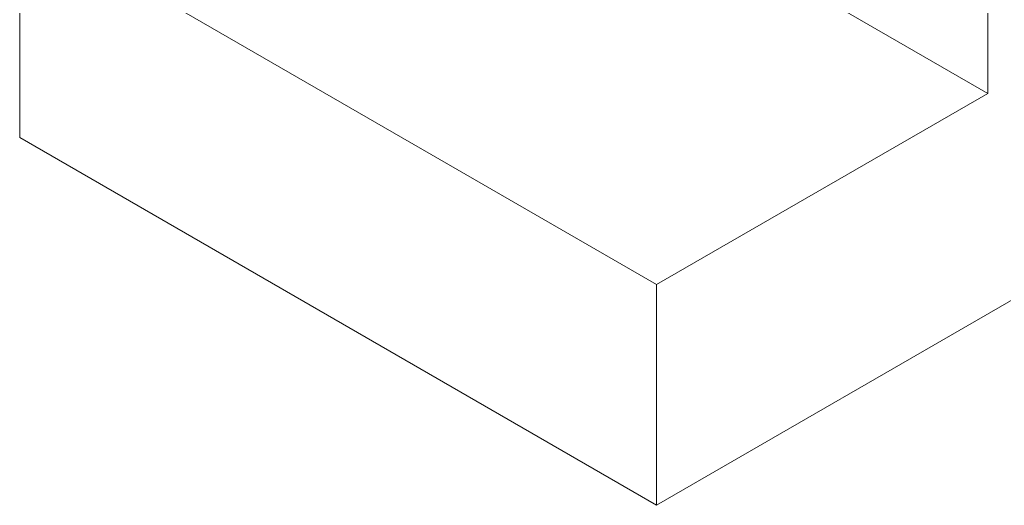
# Model space of a CAD drawing. Header units: inches. Extents: x 0.03 to 2.74, y 0.01 to 1.91.
# Drawn here: x 0.9927 to 1.0824, y 0.2612 to 0.3054 of the extents above; entities that cross this region are included whole.
import ezdxf

# ---------------------------------------------------------------- set-up
doc = ezdxf.new("R2010")
doc.units = ezdxf.units.IN
doc.header["$MEASUREMENT"] = 0

msp = doc.modelspace()

# ---------------------------------------------------------------- linework, layer by layer
at = {"color": 7, "linetype": 'Continuous', "lineweight": 15}
for p, q in [((1.050742660074301, 0.2612033334324264), (1.261853928866139, 0.3830752747887429)), ((1.080901412758849, 0.2987056551120568), (1.033003638522194, 0.3263564516151254)), ((1.080901412758849, 0.3187976994550707), (1.080901412758849, 0.2987056551120568)), ((1.050742660074301, 0.2812953777754402), (0.9927450600874491, 0.3147766795783024)), ((0.9927450600874491, 0.3147766795783024), (0.9927450600874491, 0.2946846352352887)), ((1.080901412758849, 0.2987056551120568), (1.050742660074301, 0.2812953777754402)), ((1.050742660074301, 0.2612033334324264), (0.9927450600874491, 0.2946846352352887)), ((1.050742660074301, 0.2812953777754402), (1.050742660074301, 0.2612033334324264))]:
    msp.add_line(p, q, dxfattribs=at)

doc.saveas('drawing.dxf')
